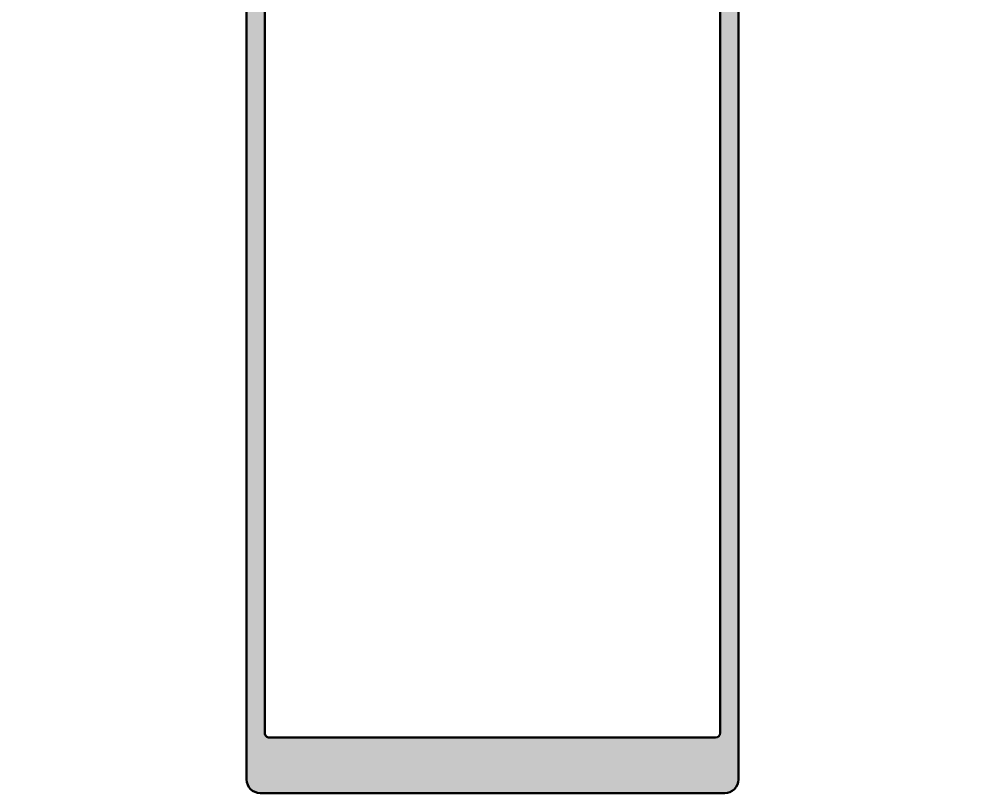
# Model space of a CAD drawing. Extents: x 0 to 104, y -95 to 75.
# Drawn here: x 0 to 104, y -95 to -10 of the extents above; entities that cross this region are included whole.
import ezdxf

# ---------------------------------------------------------------- set-up
doc = ezdxf.new("R2010")
doc.units = 0
doc.layers.add('0S-Alu contour', color=7, linetype='Continuous', lineweight=50)
doc.layers.add('0S-Alu hatch', color=252, linetype='Continuous', lineweight=25)

# ---------------------------------------------------------------- blocks, each defined once
blk = doc.blocks.new('346340__169D72F3_B203_4A9A_8AC9_B5A5618185B2_')
at = {"layer": '0S-Alu hatch'}
h = blk.add_hatch(color=256, dxfattribs=at)
edge = h.paths.add_edge_path()
edge.add_line((3.639383138e-06, 4.5), (3.639383138e-06, 0.5))
edge.add_arc((0.500000000026494, 0.4999963606433561), 0.4999963606566011, 179.9995829571354, 270.0004170425872)
edge.add_line((0.500003639383138, 1e-16), (24.49998075119955, 0))
edge.add_ellipse((24.49998075119955, -0.5000000000000013), major_axis=(-0.5000000000000013, 0), ratio=1, start_angle=180, end_angle=270, ccw=False)
edge.add_line((24.99998075119954, -0.5), (24.99998075119954, -93.49999999999999))
edge.add_arc((26.49998109549844, -93.4999996557011), 1.500000344298936, 180.0000131436781, 269.9999868487538)
edge.add_line((26.49998075119955, -95), (77.49998075119954, -95))
edge.add_arc((77.49999964849751, -93.50002652657697), 1.499973473542049, 269.9992781636232, 360.0010132584771)
edge.add_line((78.999973121805, -93.49999999999999), (78.99997312180501, -0.5))
edge.add_ellipse((79.49998893626307, -0.5000158144580675), major_axis=(-0.5000158147081559, 0), ratio=1, start_angle=270.0018121460882, end_angle=359.99818785382087, ccw=False)
edge.add_line((79.49997312180501, -6.3e-15), (103.5000036393831, 0))
edge.add_arc((103.5000072787397, 0.4999963606433747), 0.4999963606566198, 269.9995829574155, 360.0004170428646)
edge.add_line((104.0000036393831, 0.5000000000000001), (104.0000036393831, 4.5))
edge.add_arc((103.5000072787398, 4.50000363935664), 0.4999963606566104, 359.9995829571354, 450.0004170425861)
edge.add_line((103.5000036393831, 5.000000000000005), (102.1999853288362, 5))
edge.add_arc((102.1999650738996, 4.500050770347193), 0.4999492300631112, 89.99767871952724, 180.0058184440998)
edge.add_line((101.7000158464144, 4.5), (101.7000158464144, 4))
edge.add_line((101.7000158464144, 4), (102.7000158464144, 4))
edge.add_line((102.7000158464144, 4), (102.7000158464144, 2.300003051757812))
edge.add_ellipse((101.6999726679148, 2.300046230257373), major_axis=(-1.000043179431718, 0), ratio=1, start_angle=90.00247383897272, end_angle=179.9975261609891, ccw=False)
edge.add_line((101.7000158464144, 1.30000305175781), (97.69998532883626, 1.300003051757812))
edge.add_ellipse((97.6999685967068, 2.299955803026502), major_axis=(-0.9999527514086786, 0), ratio=1, start_angle=-0.002707280691993219, end_angle=90.0009587256992, ccw=False)
edge.add_line((96.7000158464144, 2.300003051757812), (96.7000158464144, 4))
edge.add_line((96.7000158464144, 4), (97.70001584641439, 4))
edge.add_line((97.70001584641439, 4), (97.70001584641439, 4.5))
edge.add_arc((97.19996711064042, 4.499951264226029), 0.5000487381489171, 0.0055841639549441, 89.99441583599489)
edge.add_line((97.20001584641439, 5.000000000000002), (94.39999753586751, 5))
edge.add_arc((94.39998373588281, 4.500013799984698), 0.4999862002057468, 89.99841859459237, 180.0015814054484)
edge.add_line((93.89999753586751, 4.5), (93.89999753586751, 4.300003051757812))
edge.add_arc((94.39998465429136, 4.29999017018166), 0.4999871185897852, 179.9985238419079, 270.0014761579244)
edge.add_line((94.39999753586751, 3.800003051757814), (94.89999753586751, 3.800003051757812))
edge.add_ellipse((94.89999479499996, 3.300000310890252), major_axis=(-0.5000027408750723, 0), ratio=1, start_angle=180.0003140784808, end_angle=269.9996859214352, ccw=False)
edge.add_line((95.39999753586751, 3.300003051757812), (95.39999753586751, 2.099998474121093))
edge.add_ellipse((94.90000117522418, 2.099994834764436), major_axis=(-0.4999963606565819, 0), ratio=1, start_angle=89.99958295741061, end_angle=180.0004170428646, ccw=False)
edge.add_line((94.89999753586751, 1.599998474121095), (79.00000363938314, 1.599998474121093))
edge.add_line((79.00000363938314, 1.599998474121093), (72.94296628586751, 1.946113586425781))
edge.add_ellipse((72.99999431097055, 2.94447682080077), major_axis=(-0.9999906716559124, 0), ratio=1, start_angle=-0.0006706298242988851, end_angle=86.7307306479907, ccw=False)
edge.add_line((72.00000363938314, 2.944488525390625), (72.00000363938314, 10.09999847412109))
edge.add_ellipse((72.50000076675131, 10.1000013467529), major_axis=(-0.4999971273764415, 0), ratio=1, start_angle=-90.0003291812489, end_angle=0.0003291815056059022, ccw=False)
edge.add_line((72.50000363938314, 10.5999984741211), (73.50000363938312, 10.59999847412109))
edge.add_arc((73.50000651201493, 11.09999560148929), 0.4999971273764539, 269.9996708187527, 360.0003291815056)
edge.add_line((74.00000363938314, 11.09999847412109), (74.00000363938314, 12.5))
edge.add_ellipse((74.07884008592606, 12.76752059199319), major_axis=(-0.2788950563274701, 0), ratio=1, start_angle=-1.164589374079128, end_angle=73.580123580536, ccw=False)
edge.add_line((73.80000263938298, 12.77318899999147), (73.80000263938298, 13.22678299999143))
edge.add_ellipse((74.07887073502627, 13.23244365946842), major_axis=(-0.2789255417372701, 0), ratio=1, start_angle=-73.5754054446599, end_angle=1.1628700728737158, ccw=False)
edge.add_line((74.00000363938314, 13.4999869999915), (74.00000363938314, 15.379998))
edge.add_arc((73.70000363938301, 15.37999799999995), 0.300000000000125, 0, 90.00000000001087)
edge.add_line((73.70000363938296, 15.67999800000007), (72.72002932034032, 15.67999799999995))
edge.add_arc((72.72002932034032, 15.379998), 0.2999999999999545, 90, 180)
edge.add_line((72.42002932034036, 15.379998), (72.42002932034036, 12.61986284450358))
edge.add_ellipse((72.30002932034034, 12.61986284450365), major_axis=(-0.1200000000000187, 0), ratio=1, start_angle=89.99990065162399, end_angle=180, ccw=False)
edge.add_line((72.30002911226559, 12.4998628445038), (68.00059491821987, 12.49987029953229))
edge.add_ellipse((68.00059491821993, 13.00030899047846), major_axis=(-0.5004386909461687, 0), ratio=1, start_angle=0, end_angle=89.99999999999352, ccw=False)
edge.add_line((67.50015622727376, 13.00030899047846), (67.50015622727376, 13.70030899047856))
edge.add_line((67.50015622727376, 13.70030899047856), (68.88165168489611, 16.0931293135061))
edge.add_arc((68.76203644262543, 16.16218920583019), 0.1381197846482892, 330.0000000000239, 455.6225775508134)
edge.add_arc((69.2383794684475, 11.32370012863078), 4.999999999999889, 95.6225775507939, 162.25158364393)
edge.add_ellipse((63.99955524861081, 13.00050134695249), major_axis=(-0.5006310121761374, 0), ratio=1, start_angle=89.9999999999967, end_angle=162.2515836439244, ccw=False)
edge.add_line((63.99955524861077, 12.49987033477635), (39.99923952588149, 12.5003166542366))
edge.add_ellipse((39.99923952588147, 12.99967456803592), major_axis=(-0.4993579137993222, 0), ratio=1, start_angle=17.748416356074586, end_angle=90.00000000000239, ccw=False)
edge.add_arc((34.76162781031847, 11.3232614384453), 4.999999999999948, 17.74841635606897, 84.37742244920526)
edge.add_arc((35.23797083614076, 16.16175051564476), 0.1381197846482722, 84.37742244924227, 210.0000000000372)
edge.add_line((35.11835559387016, 16.09269062332054), (36.49985105149252, 13.69987030029301))
edge.add_line((36.49985105149252, 13.69987030029301), (36.49985105149252, 12.99987030029297))
edge.add_ellipse((35.99985105149252, 12.99987030029296), major_axis=(-0.4999999999999929, 0), ratio=1, start_angle=89.9999999999992, end_angle=180, ccw=False)
edge.add_line((35.99985105149251, 12.49987030029297), (31.69997816650046, 12.49986284450381))
edge.add_ellipse((31.69997795842582, 12.61986284450354), major_axis=(-0.1199999999999096, 0), ratio=1, start_angle=0, end_angle=90.00009934832002, ccw=False)
edge.add_line((31.57997795842592, 12.61986284450354), (31.57997795842592, 15.379998))
edge.add_arc((31.27997795842579, 15.37999799999994), 0.300000000000125, 0, 90.00000000001087)
edge.add_line((31.27997795842573, 15.67999800000007), (30.30000363938309, 15.67999800000007))
edge.add_arc((30.30000363938315, 15.37999800000006), 0.3000000000000114, 90.00000000001087, 180)
edge.add_line((30.00000363938314, 15.37999800000006), (30.00000363938314, 13.4999869999915))
edge.add_ellipse((29.92113654373989, 13.23244365946857), major_axis=(-0.278925541737164, 0), ratio=1, start_angle=178.8371299270954, end_angle=253.57540544462842, ccw=False)
edge.add_line((30.20000463938307, 13.22678299999143), (30.20000463938307, 12.77318899999147))
edge.add_ellipse((29.92116719284007, 12.76752059199306), major_axis=(-0.2788950563273854, 0), ratio=1, start_angle=106.41987641950041, end_angle=181.1645893741066, ccw=False)
edge.add_line((30.00000363938314, 12.5), (30.00000363938314, 11.09999847412109))
edge.add_arc((30.50000076675135, 11.0999956014893), 0.4999971273764628, 179.9996708184944, 270.0003291812465)
edge.add_line((30.50000363938314, 10.59999847412109), (31.50000363938314, 10.59999847412109))
edge.add_ellipse((31.50000651201493, 10.10000134675288), major_axis=(-0.4999971273764646, 0), ratio=1, start_angle=179.9996708184945, end_angle=270.00032918124606, ccw=False)
edge.add_line((32.00000363938314, 10.09999847412109), (32.00000363938314, 2.944488525390625))
edge.add_ellipse((31.0000129677957, 2.944476820800792), major_axis=(-0.9999906716559358, 0), ratio=1, start_angle=93.26926935201072, end_angle=180.0006706298244, ccw=False)
edge.add_line((31.05704099289877, 1.946113586425781), (25.00000363938314, 1.599998474121093))
edge.add_line((25.00000363938314, 1.599998474121093), (9.100009742898761, 1.599998474121093))
edge.add_ellipse((9.100006103542121, 2.099994834764452), major_axis=(-0.4999963606566037, 0), ratio=1, start_angle=-0.000417042864683026, end_angle=90.00041704258689, ccw=False)
edge.add_line((8.600009742898761, 2.099998474121093), (8.600009742898761, 3.300003051757812))
edge.add_ellipse((9.100012483766374, 3.300000310890202), major_axis=(-0.5000027408751234, 0), ratio=1, start_angle=270.0003140785709, end_angle=359.99968592151924, ccw=False)
edge.add_line((9.100009742898761, 3.800003051757812), (9.600009742898761, 3.800003051757812))
edge.add_arc((9.600022624474947, 4.299990170181628), 0.499987118589755, 269.9985238420721, 360.0014761580922)
edge.add_line((10.10000974289876, 4.300003051757812), (10.10000974289876, 4.5))
edge.add_arc((9.600023542883463, 4.500013799984699), 0.499986200205745, 359.9984185945515, 450.0015814054076)
edge.add_line((9.600009742898761, 5), (6.799991432351887, 5))
edge.add_arc((6.80004016812588, 4.499951264226007), 0.5000487381489366, 90.00558416400735, 179.994415836045)
edge.add_line((6.299991432351887, 4.5), (6.299991432351887, 4))
edge.add_line((6.299991432351887, 4), (7.299991432351887, 4))
edge.add_line((7.299991432351887, 4), (7.299991432351887, 2.300003051757812))
edge.add_ellipse((6.300038682059533, 2.299955803026453), major_axis=(-0.9999527514086288, 0), ratio=1, start_angle=89.99904127429778, end_angle=180.0027072806921, ccw=False)
edge.add_line((6.300021949930012, 1.300003051757812), (2.299991432351887, 1.300003051757812))
edge.add_ellipse((2.300034610851463, 2.300046230257388), major_axis=(-1.000043179431727, 0), ratio=1, start_angle=0.00247383901108833, end_angle=89.99752616102683, ccw=False)
edge.add_line((1.299991432351887, 2.300003051757812), (1.299991432351887, 4))
edge.add_line((1.299991432351887, 4), (2.299991432351887, 4))
edge.add_line((2.299991432351887, 4), (2.299991432351887, 4.5))
edge.add_arc((1.800042204866697, 4.500050770347224), 0.4999492300630802, 359.9941815559002, 450.0023212804759)
edge.add_line((1.800021949930012, 5), (0.500003639383138, 5))
edge.add_arc((0.5000000000264943, 4.500003639356643), 0.4999963606566015, 89.99958295741283, 180.0004170428646)
h.paths.add_polyline_path([(33.40000516526205, 2.100024744323476), (33.40000516526205, 10.30002169256566), (33.4669607316683, 10.55002169256566), (33.65000516526205, 10.73303560858129), (33.90000516526205, 10.80002169256566), (70.09995633713704, 10.80002169256566), (70.34995633713704, 10.73303560858129), (70.53300077073085, 10.55002169256566), (70.59995633713704, 10.30002169256566), (70.59995633713704, 2.100024744323476), (70.53300077073085, 1.850024744323476), (70.34995633713704, 1.667010828307851), (70.09995633713704, 1.600024744323476), (33.90000516526205, 1.600024744323476), (33.65000516526205, 1.667010828307851), (33.4669607316683, 1.850024744323476)])
edge = h.paths.add_edge_path()
edge.add_line((27.0005641151525, -88.4001969240111), (27.0005641151525, -0.5001968942098216))
edge.add_ellipse((27.50057484015688, -0.5002076490161367), major_axis=(-0.5000107251200391, 0), ratio=1, start_angle=270.00122896861046, end_angle=359.99876761655685, ccw=False)
edge.add_line((27.5005641151525, -0.0001969240111208), (76.50056411515205, -0.0001969240111244))
edge.add_ellipse((76.50052212303467, -0.5002389161298632), major_axis=(-0.5000419938819287, 0), ratio=1, start_angle=180.0048115382487, end_angle=269.9951884619079, ccw=False)
edge.add_line((77.0005641151534, -0.5001969240113482), (77.00056411515386, -88.40019692400973))
edge.add_ellipse((76.50054830069455, -88.40018110955178), major_axis=(-0.5000158147094064, 0), ratio=1, start_angle=90.00181214607511, end_angle=179.9981878538209, ccw=False)
edge.add_line((76.5005641151525, -88.90019692401108), (27.5005641151525, -88.90019692401108))
edge.add_ellipse((27.50055379477204, -88.40020724439157), major_axis=(-0.4999896797260475, 0), ratio=1, start_angle=-0.001182652789623262, end_angle=90.00118265289791, ccw=False)
at = {"layer": '0S-Alu contour', "color": 7}
for points in [[(31.27997795842573, 15.67999800000007), (30.30000363938309, 15.67999800000007)], [(35.11835559387016, 16.09269062332054), (36.49985105149252, 13.69987030029301), (36.49985105149252, 12.99987030029297)], [(67.50015622727376, 13.00030899047846), (67.50015622727376, 13.70030899047856), (68.88165168489611, 16.0931293135061)], [(73.70000363938296, 15.67999800000007), (72.72002932034032, 15.67999799999995)], [(30.00000363938314, 15.37999800000006), (30.00000363938314, 13.4999869999915)], [(31.57997795842592, 12.61986284450354), (31.57997795842592, 15.379998)], [(72.42002932034036, 15.379998), (72.42002932034036, 12.61986284450358)], [(74.00000363938314, 13.4999869999915), (74.00000363938314, 15.379998)], [(30.00000363938314, 12.5), (30.00000363938314, 11.09999847412109)], [(30.20000463938307, 13.22678299999143), (30.20000463938307, 12.77318899999147)], [(35.99985105149251, 12.49987030029297), (31.69997816650046, 12.49986284450381)], [(63.99955524861077, 12.49987033477635), (39.99923952588149, 12.5003166542366)], [(72.30002911226559, 12.4998628445038), (68.00059491821987, 12.49987029953229)], [(73.80000263938298, 12.77318899999147), (73.80000263938298, 13.22678299999143)], [(74.00000363938314, 11.09999847412109), (74.00000363938314, 12.5)], [(30.50000363938314, 10.59999847412109), (31.50000363938314, 10.59999847412109)], [(33.40000516526205, 2.100024744323476), (33.40000516526205, 10.30002169256566), (33.4669607316683, 10.55002169256566), (33.65000516526205, 10.73303560858129), (33.90000516526205, 10.80002169256566), (70.09995633713704, 10.80002169256566), (70.34995633713704, 10.73303560858129), (70.53300077073085, 10.55002169256566), (70.59995633713704, 10.30002169256566), (70.59995633713704, 2.100024744323476), (70.53300077073085, 1.850024744323476), (70.34995633713704, 1.667010828307851), (70.09995633713704, 1.600024744323476), (33.90000516526205, 1.600024744323476), (33.65000516526205, 1.667010828307851), (33.4669607316683, 1.850024744323476), (33.40000516526205, 2.100024744323476)], [(72.50000363938314, 10.5999984741211), (73.50000363938312, 10.59999847412109)], [(32.00000363938314, 10.09999847412109), (32.00000363938314, 2.944488525390625)], [(72.00000363938314, 2.944488525390625), (72.00000363938314, 10.09999847412109)], [(3.639383138e-06, 4.5), (3.639383138e-06, 0.5)], [(1.800021949930012, 5), (0.500003639383138, 5)], [(1.299991432351887, 2.300003051757812), (1.299991432351887, 4), (2.299991432351887, 4), (2.299991432351887, 4.5)], [(6.299991432351887, 4.5), (6.299991432351887, 4), (7.299991432351887, 4), (7.299991432351887, 2.300003051757812)], [(9.600009742898761, 5), (6.799991432351887, 5)], [(10.10000974289876, 4.300003051757812), (10.10000974289876, 4.5)], [(93.89999753586751, 4.5), (93.89999753586751, 4.300003051757812)], [(97.20001584641439, 5.000000000000002), (94.39999753586751, 5)], [(96.7000158464144, 2.300003051757812), (96.7000158464144, 4), (97.70001584641439, 4), (97.70001584641439, 4.5)], [(101.7000158464144, 4.5), (101.7000158464144, 4), (102.7000158464144, 4), (102.7000158464144, 2.300003051757812)], [(103.5000036393831, 5.000000000000005), (102.1999853288362, 5)], [(104.0000036393831, 0.5000000000000001), (104.0000036393831, 4.5)], [(8.600009742898761, 2.099998474121093), (8.600009742898761, 3.300003051757812)], [(9.100009742898761, 3.800003051757812), (9.600009742898761, 3.800003051757812)], [(94.39999753586751, 3.800003051757814), (94.89999753586751, 3.800003051757812)], [(95.39999753586751, 3.300003051757812), (95.39999753586751, 2.099998474121093)], [(6.300021949930012, 1.300003051757812), (2.299991432351887, 1.300003051757812)], [(31.05704099289877, 1.946113586425781), (25.00000363938314, 1.599998474121093), (9.100009742898761, 1.599998474121093)], [(94.89999753586751, 1.599998474121095), (79.00000363938314, 1.599998474121093), (72.94296628586751, 1.946113586425781)], [(101.7000158464144, 1.30000305175781), (97.69998532883626, 1.300003051757812)], [(0.500003639383138, 1e-16), (24.49998075119955, 0)], [(79.49997312180501, -6.3e-15), (103.5000036393831, 0)], [(24.99998075119954, -0.5), (24.99998075119954, -93.49999999999999)], [(27.0005641151525, -88.4001969240111), (27.0005641151525, -0.5001968942098216)], [(27.5005641151525, -0.0001969240111208), (76.50056411515205, -0.0001969240111244)], [(77.0005641151534, -0.5001969240113482), (77.00056411515386, -88.40019692400973)], [(78.999973121805, -93.49999999999999), (78.99997312180501, -0.5)], [(76.5005641151525, -88.90019692401108), (27.5005641151525, -88.90019692401108)], [(26.49998075119955, -95), (77.49998075119954, -95)]]:
    blk.add_lwpolyline(points, dxfattribs=at)
for centre, radius, start, end in [((30.30000363938315, 15.37999800000006), 0.3000000000000114, 90.00000000001087, 180), ((31.27997795842579, 15.37999799999994), 0.300000000000125, 0, 90.00000000001087), ((35.23797083614076, 16.16175051564476), 0.1381197846482722, 84.37742244924227, 210.0000000000372), ((34.76162781031847, 11.3232614384453), 4.999999999999948, 17.74841635606897, 84.37742244920526), ((69.2383794684475, 11.32370012863078), 4.999999999999889, 95.6225775507939, 162.25158364393), ((68.76203644262543, 16.16218920583019), 0.1381197846482892, 330.0000000000239, 95.62257755081345), ((72.72002932034032, 15.379998), 0.2999999999999545, 90, 180), ((73.70000363938301, 15.37999799999995), 0.300000000000125, 0, 90.00000000001087), ((30.50000076675135, 11.0999956014893), 0.4999971273764628, 179.9996708184944, 270.0003291812465), ((73.50000651201493, 11.09999560148929), 0.4999971273764539, 269.9996708187527, 0.0003291815055843), ((0.5000000000264943, 4.500003639356643), 0.4999963606566015, 89.99958295741283, 180.0004170428646), ((1.800042204866697, 4.500050770347224), 0.4999492300630802, 359.9941815559002, 90.00232128047583), ((6.80004016812588, 4.499951264226007), 0.5000487381489366, 90.00558416400735, 179.994415836045), ((9.600023542883463, 4.500013799984699), 0.499986200205745, 359.9984185945515, 90.00158140540763), ((9.600022624474947, 4.299990170181628), 0.499987118589755, 269.9985238420721, 0.0014761580921441), ((94.39998373588281, 4.500013799984698), 0.4999862002057468, 89.99841859459237, 180.0015814054484), ((94.39998465429136, 4.29999017018166), 0.4999871185897852, 179.9985238419079, 270.0014761579244), ((97.19996711064042, 4.499951264226029), 0.5000487381489171, 0.0055841639549441, 89.99441583599489), ((102.1999650738996, 4.500050770347193), 0.4999492300631112, 89.99767871952724, 180.0058184440998), ((103.5000072787398, 4.50000363935664), 0.4999963606566104, 359.9995829571354, 90.00041704258616), ((0.500000000026494, 0.4999963606433561), 0.4999963606566011, 179.9995829571354, 270.0004170425872), ((103.5000072787397, 0.4999963606433747), 0.4999963606566198, 269.9995829574155, 0.0004170428646345), ((26.49998109549844, -93.4999996557011), 1.500000344298936, 180.0000131436781, 269.9999868487538), ((77.49999964849751, -93.50002652657697), 1.499973473542049, 269.9992781636232, 0.0010132584770576)]:
    blk.add_arc(centre, radius, start, end, dxfattribs=at)
at = {"layer": '0S-Alu contour', "color": 7, "extrusion": (0, 0, -1)}
for centre, radius, start, end in [((-29.92113654373989, 13.23244365946857), 0.278925541737164, 106.4245945553716, 181.1628700729047), ((-29.92116719284007, 12.76752059199306), 0.2788950563273854, 178.8354106258934, 253.5801235804996), ((-31.69997795842582, 12.61986284450354), 0.1199999999999096, 269.99990065168, 0), ((-35.99985105149252, 12.99987030029296), 0.4999999999999929, 180, 270.0000000000008), ((-39.99923952588147, 12.99967456803592), 0.4993579137993223, 269.9999999999976, 342.2515836439254), ((-63.99955524861081, 13.00050134695249), 0.5006310121761374, 197.7484163560756, 270.0000000000033), ((-68.00059491821993, 13.00030899047846), 0.5004386909461687, 270.0000000000065, 0), ((-72.30002932034034, 12.61986284450365), 0.1200000000000188, 180, 270.000099348376), ((-74.07884008592606, 12.76752059199319), 0.2788950563274701, 286.419876419464, 1.164589374079084), ((-74.07887073502627, 13.23244365946842), 0.2789255417372701, 358.8371299271263, 73.57540544465999), ((-31.50000651201493, 10.10000134675288), 0.4999971273764646, 89.99967081875396, 180.0003291815056), ((-72.50000076675131, 10.1000013467529), 0.4999971273764415, 359.9996708184944, 90.00032918124892), ((-9.100012483766374, 3.300000310890202), 0.5000027408751234, 0.0003140784807261, 89.99968592142906), ((-94.89999479499996, 3.300000310890252), 0.5000027408750723, 90.00031407856484, 179.9996859215192), ((-2.300034610851463, 2.300046230257388), 1.000043179431727, 270.0024738389732, 359.9975261609889), ((-6.300038682059533, 2.299955803026453), 0.9999527514086288, 179.9972927193079, 270.0009587257022), ((-9.100006103542121, 2.099994834764452), 0.4999963606566037, 269.9995829574131, 0.0004170428646345), ((-31.0000129677957, 2.944476820800792), 0.999990671655936, 179.9993293701756, 266.7307306479893), ((-72.99999431097055, 2.94447682080077), 0.9999906716559124, 273.2692693520093, 0.000670629824406), ((-94.90000117522418, 2.099994834764436), 0.4999963606565819, 179.9995829571354, 270.0004170425894), ((-97.6999685967068, 2.299955803026502), 0.9999527514086786, 269.9990412743008, 0.002707280692036), ((-101.6999726679148, 2.300046230257373), 1.000043179431718, 180.002473839011, 269.9975261610273), ((-24.49998075119955, -0.5000000000000013), 0.5000000000000013, 90, 180), ((-27.50057484015688, -0.5002076490161367), 0.5000107251200391, 0.0012323834431625, 89.99877103138954), ((-76.50052212303467, -0.5002389161298632), 0.5000419938819287, 90.00481153809208, 179.9951884617513), ((-79.49998893626307, -0.5000158144580675), 0.5000158147081559, 0.0018121461791491, 89.99818785391182), ((-27.50055379477204, -88.40020724439157), 0.4999896797260475, 269.9988173471021, 0.0011826527896552), ((-76.50054830069455, -88.40018110955178), 0.5000158147094064, 180.0018121461791, 269.9981878539249)]:
    blk.add_arc(centre, radius, start, end, dxfattribs=at)
blk = doc.blocks.new('382400__0BC09196_E140_4BA0_BB5A_94B67A076476_')
at = {"layer": '0S-Alu contour', "color": 7}
blk.add_blockref('346340__169D72F3_B203_4A9A_8AC9_B5A5618185B2_', (0, 0), dxfattribs=at)

msp = doc.modelspace()

# ---------------------------------------------------------------- block references
at = {"layer": '0S-Alu contour', "color": 7}
msp.add_blockref('382400__0BC09196_E140_4BA0_BB5A_94B67A076476_', (0, 0), dxfattribs=at)

doc.saveas('drawing.dxf')
